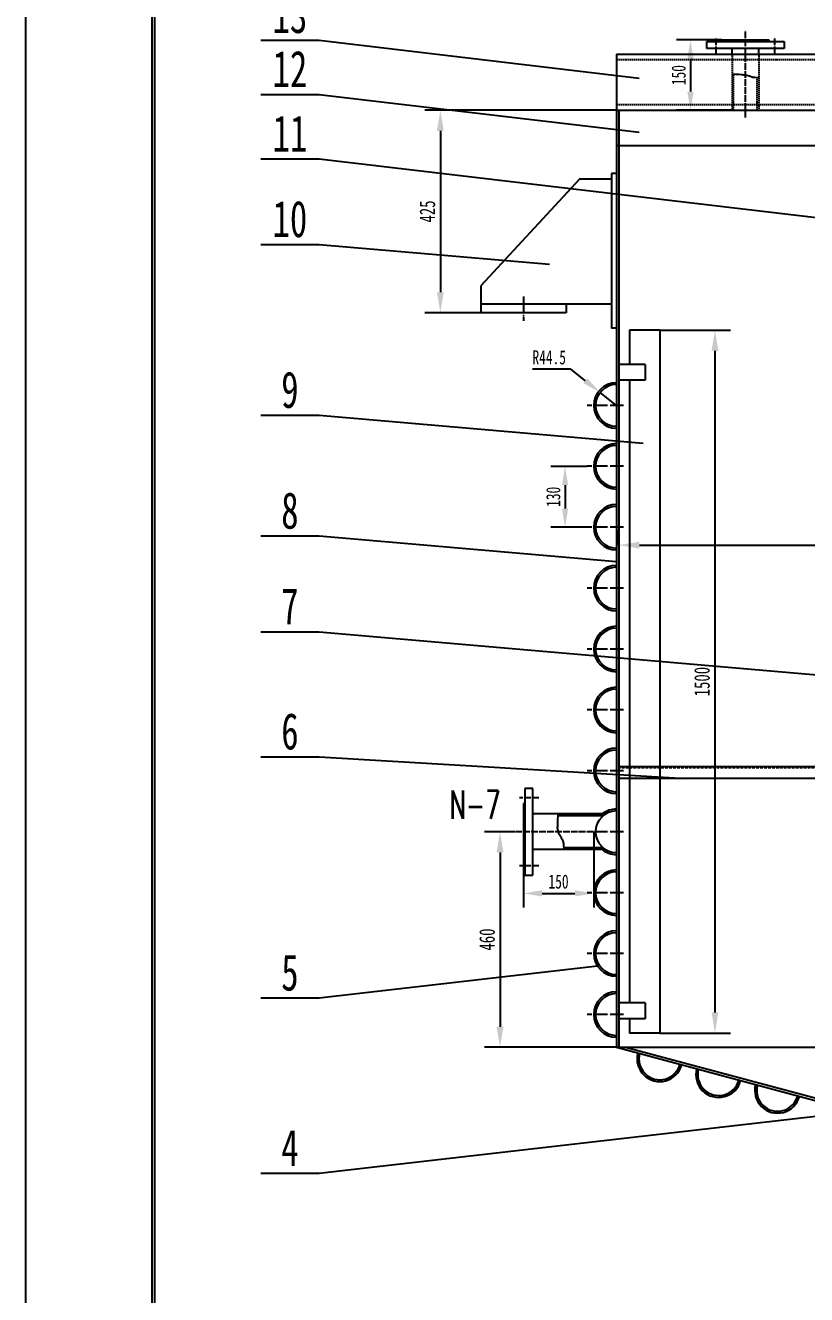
# Model space of a CAD drawing. Extents: x 199007 to 205541, y -67449 to -58198.
# Drawn here: x 199007 to 200673, y -62550 to -59841 of the extents above; entities that cross this region are included whole.
import ezdxf
from ezdxf.enums import TextEntityAlignment as Align

# ---------------------------------------------------------------- set-up
doc = ezdxf.new("R2010")
doc.units = 0
doc.header["$LTSCALE"] = 45
doc.header["$MEASUREMENT"] = 0
for name, pattern in [('CENTER1', [0.75, 0.625, -0.0625, 0, -0.0625]), ('CENTER3', [0.375, 0.3125, -0.03125, 0, -0.03125]), ('HIDDEN2', [0.1875, 0.125, -0.0625]), ('HIDDEN3', [0.09375, 0.0625, -0.03125])]:
    doc.linetypes.add(name, pattern=pattern)
doc.layers.get('DEFPOINTS').update_dxf_attribs({"linetype": 'CONTINUOUS', "lineweight": 9})
for name, color, linetype in [('_TITLE', 4, 'CONTINUOUS'), ('A', 2, 'CONTINUOUS'), ('B', 7, 'CONTINUOUS'), ('C1', 1, 'CENTER1'), ('C3', 1, 'CENTER3'), ('E2', 3, 'HIDDEN2'), ('E3', 3, 'HIDDEN3')]:
    doc.layers.add(name, color=color, linetype=linetype)
doc.styles.add('HZ', font='txt', dxfattribs={"bigfont": 'hztxt'})
doc.styles.get("Standard").update_dxf_attribs({"font": 'SimSun.ttf', "width": 0.7})
doc.dimstyles.new('STANDARD_WS$0', dxfattribs={"dimtxt": 2.5, "dimasz": 2.5, "dimexe": 1.25, "dimexo": 0.625, "dimtad": 1, "dimdec": 4, "dimdsep": 46, "dimtxsty": 'Standard', "dimcen": 2.5, "dimadec": 0, "dimazin": 0, "dimtfac": 1, "dimtdec": 4, "dimtmove": 0, "dimatfit": 0, "dimfxl": 0, "dimtolj": 1, "dimtzin": 0, "dimarcsym": 0})
doc.dimstyles.new('STANDARD_WS$4', dxfattribs={"dimtxt": 2.5, "dimasz": 2.5, "dimexe": 1.25, "dimexo": 0.625, "dimtad": 1, "dimtoh": 1, "dimdec": 4, "dimdsep": 46, "dimtxsty": 'Standard', "dimcen": 2.5, "dimadec": 0, "dimazin": 0, "dimtfac": 1, "dimtdec": 4, "dimtmove": 0, "dimatfit": 0, "dimfxl": 0, "dimtolj": 1, "dimtzin": 0, "dimarcsym": 0})

# ---------------------------------------------------------------- blocks, each defined once
blk = doc.blocks.new('*D5')
at = {"layer": 'B', "color": 0, "lineweight": -2}
for p, q in [((200272.8, -60950.7), (200272.8, -60917.7)), ((202072.8, -60950.7), (202072.8, -60917.7)), ((200316.8, -60950.7), (202028.8, -60950.7))]:
    blk.add_line(p, q, dxfattribs=at)
at = {"layer": 'B', "color": 0, "lineweight": 13}
for points in [[(200316.8, -60943.4), (200316.8, -60958), (200272.8, -60950.7)], [(202028.8, -60943.4), (202028.8, -60958), (202072.8, -60950.7)]]:
    blk.add_solid(points, dxfattribs=at)
at = {"layer": 'DEFPOINTS', "color": 0, "lineweight": 13}
for p in [(200272.8, -60950.7), (202072.8, -60950.7), (202072.8, -60950.7)]:
    blk.add_point(p, dxfattribs=at)
at = {"layer": 'B', "color": 0, "insert": (201395.8, -60923.2), "char_height": 33, "attachment_point": 5}
blk.add_mtext('\\A1;%%c1800', dxfattribs=at)
blk = doc.blocks.new('*D12')
at = {"layer": 'B', "color": 0, "lineweight": -2}
for p, q in [((200492.8, -59872.5), (200395.6, -59872.5)), ((200425.6, -59912.5), (200425.6, -59982.5)), ((200514.3, -60022.5), (200395.6, -60022.5))]:
    blk.add_line(p, q, dxfattribs=at)
at = {"layer": 'B', "color": 0, "lineweight": 13}
for points in [[(200418.9, -59912.5), (200432.3, -59912.5), (200425.6, -59872.5)], [(200418.9, -59982.5), (200432.3, -59982.5), (200425.6, -60022.5)]]:
    blk.add_solid(points, dxfattribs=at)
at = {"layer": 'DEFPOINTS', "color": 0, "lineweight": 13}
for p in [(200492.8, -59872.5), (200425.6, -60022.5), (200514.3, -60022.5)]:
    blk.add_point(p, dxfattribs=at)
at = {"layer": 'B', "color": 0, "insert": (200400.6, -59947.5), "char_height": 30, "attachment_point": 5, "rotation": 90}
blk.add_mtext('\\A1;150', dxfattribs=at)
blk = doc.blocks.new('*D21')
at = {"layer": 'B', "color": 0, "lineweight": -2}
for p, q in [((200205.4, -60782.5), (200128.2, -60782.5)), ((200158.2, -60822.5), (200158.2, -60872.5)), ((200205.4, -60912.5), (200128.2, -60912.5))]:
    blk.add_line(p, q, dxfattribs=at)
at = {"layer": 'B', "color": 0, "lineweight": 13}
for points in [[(200151.6, -60822.5), (200164.9, -60822.5), (200158.2, -60782.5)], [(200151.6, -60872.5), (200164.9, -60872.5), (200158.2, -60912.5)]]:
    blk.add_solid(points, dxfattribs=at)
at = {"layer": 'DEFPOINTS', "color": 0, "lineweight": 13}
for p in [(200205.4, -60782.5), (200158.2, -60912.5), (200205.4, -60912.5)]:
    blk.add_point(p, dxfattribs=at)
at = {"layer": 'B', "color": 0, "insert": (200133.2, -60847.5), "char_height": 30, "attachment_point": 5, "rotation": 90}
blk.add_mtext('\\A1;130', dxfattribs=at)
blk = doc.blocks.new('*D22')
at = {"layer": 'B', "color": 0, "lineweight": -2}
for p, q in [((200170.3, -60575), (200088.6, -60575)), ((200201.6, -60599.9), (200170.3, -60575)), ((200267.8, -60652.5), (200232.9, -60624.8))]:
    blk.add_line(p, q, dxfattribs=at)
at = {"layer": 'B', "color": 0, "lineweight": 13}
blk.add_solid([(200205.8, -60594.7), (200197.5, -60605.1), (200232.9, -60624.8)], dxfattribs=at)
at = {"layer": 'DEFPOINTS', "color": 0, "lineweight": 13}
for p in [(200232.9, -60624.8), (200267.8, -60652.5)]:
    blk.add_point(p, dxfattribs=at)
at = {"layer": 'B', "color": 0, "insert": (200124.4, -60550), "char_height": 30, "attachment_point": 5}
blk.add_mtext('\\A1;R44.5', dxfattribs=at)
blk = doc.blocks.new('*D24')
at = {"layer": 'B', "color": 0, "lineweight": -2}
for p, q in [((200219.3, -61562.5), (200219.3, -61724)), ((200069.3, -61622.5), (200069.3, -61724)), ((200109.3, -61694), (200179.3, -61694))]:
    blk.add_line(p, q, dxfattribs=at)
at = {"layer": 'B', "color": 0, "lineweight": 13}
for points in [[(200109.3, -61687.3), (200109.3, -61700.7), (200069.3, -61694)], [(200179.3, -61687.3), (200179.3, -61700.7), (200219.3, -61694)]]:
    blk.add_solid(points, dxfattribs=at)
at = {"layer": 'DEFPOINTS', "color": 0, "lineweight": 13}
for p in [(200219.3, -61562.5), (200069.3, -61622.5), (200219.3, -61694)]:
    blk.add_point(p, dxfattribs=at)
at = {"layer": 'B', "color": 0, "insert": (200144.3, -61669), "char_height": 30, "attachment_point": 5}
blk.add_mtext('\\A1;150', dxfattribs=at)
blk = doc.blocks.new('A$C5C2A1F09')
at = {"layer": 'A'}
for p, q in [((214.6, 253.8), (214.6, 0)), ((222.6, 253.8), (214.6, 253.8)), ((161.8, 244.4), (0, 69)), ((214.6, 244.4), (161.8, 244.4)), ((0, 69), (0, 25)), ((214.6, 39), (0, 39)), ((140, 25), (0, 25)), ((140, 39), (140, 25)), ((222.6, 0), (214.6, 0))]:
    blk.add_line(p, q, dxfattribs=at)
at = {"layer": 'C1'}
blk.add_line((70, 51.7), (70, 12), dxfattribs=at)
at = {"layer": 'DEFPOINTS', "color": 0, "linetype": 'ByBlock'}
blk.add_point((70, 12), dxfattribs=at)
blk.add_point((70, 12), dxfattribs=at)
blk.add_point((70, 12), dxfattribs=at)
blk = doc.blocks.new('*D27')
at = {"layer": 'B', "color": 0, "lineweight": -2}
for p, q in [((200267.8, -60022.5), (199859.2, -60022.5)), ((199892.2, -60066.5), (199892.2, -60410.8)), ((199978.3, -60454.8), (199859.2, -60454.8))]:
    blk.add_line(p, q, dxfattribs=at)
at = {"layer": 'B', "color": 0, "lineweight": 13}
for points in [[(199884.9, -60066.5), (199899.5, -60066.5), (199892.2, -60022.5)], [(199884.9, -60410.8), (199899.5, -60410.8), (199892.2, -60454.8)]]:
    blk.add_solid(points, dxfattribs=at)
at = {"layer": 'DEFPOINTS', "color": 0, "lineweight": 13}
for p in [(200267.8, -60022.5), (199892.2, -60454.8), (199978.3, -60454.8)]:
    blk.add_point(p, dxfattribs=at)
at = {"layer": 'B', "color": 0, "insert": (199864.7, -60238.6), "char_height": 33, "attachment_point": 5, "rotation": 90}
blk.add_mtext('\\A1;425', dxfattribs=at)
blk = doc.blocks.new('*D28')
at = {"layer": 'B', "color": 0, "lineweight": -2}
for p, q in [((200360.5, -60492), (200510.9, -60492)), ((200477.9, -60536), (200477.9, -61948)), ((200360.5, -61992), (200510.9, -61992))]:
    blk.add_line(p, q, dxfattribs=at)
at = {"layer": 'B', "color": 0, "lineweight": 13}
for points in [[(200470.6, -60536), (200485.3, -60536), (200477.9, -60492)], [(200470.6, -61948), (200485.3, -61948), (200477.9, -61992)]]:
    blk.add_solid(points, dxfattribs=at)
at = {"layer": 'DEFPOINTS', "color": 0, "lineweight": 13}
for p in [(200360.5, -60492), (200360.5, -61992), (200477.9, -61992)]:
    blk.add_point(p, dxfattribs=at)
at = {"layer": 'B', "color": 0, "insert": (200450.4, -61242), "char_height": 33, "attachment_point": 5, "rotation": 90}
blk.add_mtext('\\A1;1500', dxfattribs=at)
blk = doc.blocks.new('*D35')
at = {"layer": 'B', "color": 0, "lineweight": -2}
for p, q in [((200050, -61562.5), (199986.5, -61562.5)), ((200019.5, -61606.5), (200019.5, -61978.5)), ((200267.8, -62022.5), (199986.5, -62022.5))]:
    blk.add_line(p, q, dxfattribs=at)
at = {"layer": 'B', "color": 0, "lineweight": 13}
for points in [[(200012.2, -61606.5), (200026.8, -61606.5), (200019.5, -61562.5)], [(200012.2, -61978.5), (200026.8, -61978.5), (200019.5, -62022.5)]]:
    blk.add_solid(points, dxfattribs=at)
at = {"layer": 'DEFPOINTS', "color": 0, "lineweight": 13}
for p in [(200050, -61562.5), (200019.5, -62022.5), (200267.8, -62022.5)]:
    blk.add_point(p, dxfattribs=at)
at = {"layer": 'B', "color": 0, "insert": (199992, -61792.5), "char_height": 33, "attachment_point": 5, "rotation": 90}
blk.add_mtext('\\A1;460', dxfattribs=at)

msp = doc.modelspace()

# ---------------------------------------------------------------- linework, layer by layer
at = {"layer": '_TITLE', "color": 4}
msp.add_lwpolyline([(199007.25025, -67449.14402), (205541.25025, -67449.14402), (205541.25025, -58198.14402), (199007.25025, -58198.14402)], close=True, dxfattribs=at)
at = {"layer": '_TITLE', "color": 5}
for points in [[(199276.75025, -67344.64402), (205436.75025, -67344.64402), (205436.75025, -58302.64402), (199276.75025, -58302.64402)], [(199282.25025, -67339.14402), (205431.25025, -67339.14402), (205431.25025, -58308.14402), (199282.25025, -58308.14402)]]:
    msp.add_lwpolyline(points, close=True, dxfattribs=at)
at = {"layer": 'A'}
for p, q in [((200460.26674, -59890.46987), (200460.26674, -59875.46987)), ((200460.26674, -59875.46987), (200625.26674, -59875.46987)), ((200625.26674, -59890.46987), (200460.26674, -59890.46987)), ((200492.76674, -59875.46987), (200492.76674, -59872.46987)), ((200492.76674, -59872.46987), (200592.76674, -59872.46987)), ((200514.26674, -59902.46987), (200514.26674, -59890.46987)), ((200571.26674, -59902.46987), (200571.26674, -59890.46987)), ((200592.76674, -59872.46987), (200592.76674, -59875.46987)), ((200625.26674, -59875.46987), (200625.26674, -59890.46987)), ((200267.76674, -59902.46987), (200267.76674, -62022.46987)), ((200267.76674, -59902.46987), (202077.76674, -59902.46987)), ((200267.76674, -60022.46987), (202077.76674, -60022.46987)), ((200272.76674, -60022.46987), (200272.76674, -62022.46987)), ((200267.76674, -60097.46987), (200932.43702, -60097.46987)), ((200295.48266, -60491.99935), (200295.48266, -60564.82356)), ((200360.48266, -60491.99935), (200295.48266, -60491.99935)), ((200360.48266, -60491.99935), (200360.48266, -61991.99935)), ((200329.02166, -60564.82356), (200272.76674, -60564.82356)), ((200329.02166, -60564.82356), (200329.02166, -60598.93009)), ((200329.02166, -60598.93009), (200272.76674, -60598.93009)), ((200295.48266, -60598.93009), (200295.48266, -61927.47568)), ((201128.46067, -61423.63911), (200272.76674, -61423.63911)), ((201128.46067, -61448.62542), (200272.76674, -61448.62542)), ((200072.26674, -61469.96987), (200072.26674, -61654.96987)), ((200089.26674, -61469.96987), (200072.26674, -61469.96987)), ((200089.26674, -61654.96987), (200089.26674, -61469.96987)), ((200069.26674, -61502.46987), (200069.26674, -61622.46987)), ((200072.26674, -61502.46987), (200069.26674, -61502.46987)), ((200244.60967, -61524.46987), (200089.26674, -61524.46987)), ((200239.05699, -61528.46987), (200142.79758, -61528.46987)), ((200244.60967, -61600.46987), (200089.26674, -61600.46987)), ((200239.05699, -61596.46987), (200155.76322, -61596.46987)), ((200069.26674, -61622.46987), (200072.26674, -61622.46987)), ((200072.26674, -61654.96987), (200089.26674, -61654.96987)), ((200329.02166, -61927.47568), (200272.76674, -61927.47568)), ((200329.02166, -61927.47568), (200329.02166, -61961.5822)), ((200329.02166, -61961.5822), (200272.76674, -61961.5822)), ((200295.48266, -61961.5822), (200295.48266, -61991.99935)), ((200360.48266, -61991.99935), (200295.48266, -61991.99935)), ((200267.76674, -62022.46987), (201137.76674, -62022.46987)), ((200267.76674, -62022.46987), (201144.26674, -62257.32734)), ((200287.08526, -62022.46987), (201144.26674, -62252.15096))]:
    msp.add_line(p, q, dxfattribs=at)
for centre, radius, start, end in [((200267.76674, -60652.46987), 48.5, 90, 270), ((200267.76674, -60652.46987), 44.5, 90, 270), ((200267.76674, -60782.46987), 48.5, 90, 270), ((200267.76674, -60782.46987), 44.5, 90, 270), ((200267.76674, -60912.46987), 48.5, 90, 270), ((200267.76674, -60912.46987), 44.5, 90, 270), ((200267.76674, -61042.46987), 48.5, 90, 270), ((200267.76674, -61042.46987), 44.5, 90, 270), ((200267.76674, -61172.46987), 48.5, 90, 270), ((200267.76674, -61172.46987), 44.5, 90, 270), ((200267.76674, -61302.46987), 48.5, 90, 270), ((200267.76674, -61302.46987), 44.5, 90, 270), ((200267.76674, -61432.46987), 48.5, 90, 270), ((200267.76674, -61432.46987), 44.5, 90, 270), ((200267.76674, -61562.46987), 44.5, 90, 270), ((200267.76674, -61562.46987), 48.5, 90, 128.41736606), ((200267.76674, -61562.46987), 48.5, 231.58263394, 270), ((200267.76674, -61692.46987), 48.5, 90, 270), ((200267.76674, -61692.46987), 44.5, 90, 270), ((200267.76674, -61822.46987), 48.5, 90, 270), ((200267.76674, -61822.46987), 44.5, 90, 270), ((200267.76674, -61952.46987), 48.5, 90, 270), ((200267.76674, -61952.46987), 44.5, 90, 270), ((200360.21896, -62047.24237), 48.5, 165, 345), ((200360.21896, -62047.24237), 44.5, 165, 345), ((200485.78932, -62080.88885), 48.5, 165, 345), ((200485.78932, -62080.88885), 44.5, 165, 345), ((200611.35968, -62114.53532), 48.5, 165, 345), ((200611.35968, -62114.53532), 44.5, 165, 345)]:
    msp.add_arc(centre, radius, start, end, dxfattribs=at)
at = {"layer": 'B'}
for p, q in [((199509.16836, -59873.12559), (199633.58436, -59873.12559)), ((199633.58436, -59873.12559), (200316.43005, -59953.65714)), ((200514.26674, -59946.28618), (200515.34114, -59946.28618)), ((200515.34114, -59946.28618), (200516.96347, -59945.47583)), ((200516.96347, -59945.47583), (200529.13093, -59945.47583)), ((200529.13093, -59945.47583), (200533.99792, -59946.28618)), ((200533.99792, -59946.28618), (200537.24258, -59946.28618)), ((200537.24258, -59946.28618), (200538.05374, -59947.09654)), ((200538.05374, -59947.09654), (200542.92073, -59947.09654)), ((200542.92073, -59947.09654), (200543.73189, -59947.90689)), ((200543.73189, -59947.90689), (200546.16538, -59947.90689)), ((200546.16538, -59947.90689), (200551.03238, -59948.71724)), ((200551.03238, -59948.71724), (200551.84354, -59948.71724)), ((200551.84354, -59948.71724), (200552.6547, -59949.52759)), ((200552.6547, -59949.52759), (200553.46586, -59949.52759)), ((200553.46586, -59949.52759), (200554.27703, -59950.33794)), ((200554.27703, -59950.33794), (200555.89936, -59950.33794)), ((200555.89936, -59950.33794), (200556.71052, -59951.1483)), ((200556.71052, -59951.1483), (200557.52168, -59951.1483)), ((200557.52168, -59951.1483), (200558.33285, -59951.95865)), ((200558.33285, -59951.95865), (200563.19984, -59951.95865)), ((200563.19984, -59951.95865), (200569.68915, -59952.769)), ((200569.68915, -59952.769), (200571.26674, -59952.769)), ((199509.16836, -59988.70121), (199633.58436, -59988.70121)), ((199633.58436, -59988.70121), (200316.43005, -60069.23275)), ((199509.16836, -60126.5029), (199633.58436, -60126.5029)), ((199633.58436, -60126.5029), (201082.76674, -60297.41253)), ((199509.16836, -60308.75674), (199633.58436, -60308.75674)), ((199633.58436, -60308.75674), (200125.33371, -60351.23534)), ((199509.16836, -60673.26442), (199633.58436, -60673.26442)), ((199633.58436, -60673.26442), (200324.69318, -60732.96422)), ((199509.16836, -60931.08694), (199633.58436, -60931.08694)), ((199633.58436, -60931.08694), (200267.76674, -60985.86928)), ((199509.16836, -61135.56687), (199633.58436, -61135.56687)), ((199633.58436, -61135.56687), (200792.76674, -61235.70009)), ((199509.16836, -61402.27981), (199633.58436, -61402.27981)), ((199633.58436, -61402.27981), (200415.59468, -61448.62542)), ((200142.79758, -61529.56751), (200141.98723, -61534.4345)), ((200141.98723, -61534.4345), (200141.98723, -61551.46895)), ((200142.79758, -61524.46987), (200142.79758, -61529.56751)), ((200141.98723, -61551.46895), (200141.17688, -61553.09128)), ((200141.17688, -61553.09128), (200141.17688, -61554.71361)), ((200141.17688, -61554.71361), (200141.98723, -61556.33594)), ((200141.98723, -61556.33594), (200141.98723, -61557.95826)), ((200141.98723, -61557.95826), (200142.79758, -61559.5806)), ((200142.79758, -61559.5806), (200142.79758, -61561.20292)), ((200142.79758, -61561.20292), (200143.60794, -61562.01408)), ((200143.60794, -61562.01408), (200143.60794, -61563.63642)), ((200143.60794, -61563.63642), (200144.41829, -61564.44758)), ((200144.41829, -61564.44758), (200144.41829, -61566.06991)), ((200144.41829, -61566.06991), (200145.22864, -61567.69224)), ((200145.22864, -61567.69224), (200146.84934, -61569.31456)), ((200146.84934, -61569.31456), (200146.84934, -61570.12573)), ((200146.84934, -61570.12573), (200147.6597, -61571.74806)), ((200147.6597, -61571.74806), (200148.47005, -61572.55922)), ((200148.47005, -61572.55922), (200149.2804, -61573.37039)), ((200149.2804, -61573.37039), (200150.09075, -61574.99272)), ((200150.09075, -61574.99272), (200150.09075, -61575.80388)), ((200150.09075, -61575.80388), (200150.90111, -61577.42621)), ((200150.90111, -61577.42621), (200151.71146, -61579.04854)), ((200151.71146, -61579.04854), (200152.52181, -61580.67087)), ((200152.52181, -61580.67087), (200153.33217, -61581.48203)), ((200153.33217, -61581.48203), (200153.33217, -61582.2932)), ((200153.33217, -61582.2932), (200154.14251, -61583.91553)), ((200154.14251, -61583.91553), (200154.14251, -61585.53785)), ((200154.14251, -61585.53785), (200154.95287, -61587.16019)), ((200154.95287, -61587.16019), (200154.95287, -61593.6495)), ((200154.95287, -61593.6495), (200155.76322, -61595.27183)), ((200155.76322, -61595.27183), (200155.76322, -61600.46987)), ((199633.58436, -61916.98901), (200227.06499, -61848.84443)), ((199509.16836, -61916.98901), (199633.58436, -61916.98901)), ((199633.58436, -62291.32297), (200779.91374, -62159.69925)), ((199509.16836, -62291.32297), (199633.58436, -62291.32297))]:
    msp.add_line(p, q, dxfattribs=at)
at = {"layer": 'C1'}
for p, q in [((200282.7749, -60652.46987), (200205.42511, -60652.46987)), ((200282.7749, -60782.46987), (200205.42511, -60782.46987)), ((200282.7749, -60912.46987), (200205.42511, -60912.46987)), ((200282.7749, -61042.46987), (200205.42511, -61042.46987)), ((200282.7749, -61172.46987), (200205.42511, -61172.46987)), ((200282.7749, -61302.46987), (200205.42511, -61302.46987)), ((200282.7749, -61432.46987), (200205.42511, -61432.46987)), ((200282.7749, -61562.46987), (200205.42511, -61562.46987)), ((200282.7749, -61692.46987), (200205.42511, -61692.46987)), ((200282.7749, -61822.46987), (200205.42511, -61822.46987)), ((200282.7749, -61952.46987), (200205.42511, -61952.46987))]:
    msp.add_line(p, q, dxfattribs=at)
at = {"layer": 'C3'}
for p, q in [((200480.26674, -59900.65689), (200480.26674, -59867.07961)), ((200542.76674, -60038.17154), (200542.76674, -59851.3091)), ((200605.26674, -59900.65689), (200605.26674, -59867.07961)), ((200102.14889, -61489.96987), (200061.18135, -61489.96987)), ((200235.97915, -61562.46987), (200050.01508, -61562.46987)), ((200102.14889, -61634.96987), (200061.18135, -61634.96987))]:
    msp.add_line(p, q, dxfattribs=at)
at = {"layer": 'E2'}
msp.add_line((201128.46067, -61426.24998), (200272.76674, -61426.24998), dxfattribs=at)
at = {"layer": 'E3'}
for p, q in [((200267.76674, -59914.46987), (202077.76674, -59914.46987)), ((200514.26674, -59902.46987), (200514.26674, -60022.46987)), ((200571.26674, -59902.46987), (200571.26674, -60022.46987)), ((200517.76674, -60022.46987), (200517.76674, -59945.47583)), ((200567.76674, -60022.46987), (200567.76674, -59952.52894)), ((200267.76674, -60010.46987), (200514.26674, -60010.46987)), ((200514.26674, -60010.46987), (202077.76674, -60010.46987))]:
    msp.add_line(p, q, dxfattribs=at)

# ---------------------------------------------------------------- block references
at = {"layer": 'A', "xscale": 1.299999999988358, "yscale": 1.30000000000291, "zscale": 1.3}
msp.add_blockref('A$C5C2A1F09', (199978.33817, -60487.26298), dxfattribs=at)

# ---------------------------------------------------------------- texts
at = {"layer": 'A', "width": 0.7}
for s, p in [('13', (199571.37636, -59857.57359)), ('12', (199571.37636, -59973.14921)), ('11', (199571.37636, -60110.9509)), ('10', (199571.37636, -60293.20474)), ('9', (199571.37636, -60657.71242)), ('8', (199571.37636, -60915.53494)), ('7', (199571.37636, -61120.01487)), ('6', (199571.37636, -61386.72781)), ('5', (199571.37636, -61901.43701)), ('4', (199571.37636, -62275.77097))]:
    msp.add_text(s, height=77.76, dxfattribs=at).set_placement(p, align=Align.CENTER)
at = {"layer": 'B', "style": 'HZ', "width": 0.618}
msp.add_text('N-7', height=60.382462, dxfattribs=at).set_placement((199965.75394, -61534.89552), align=Align.CENTER)

# ---------------------------------------------------------------- dimensions: what is measured, and where the dimension line sits
at = {"layer": 'B'}
for base, p1, p2, override, picture, middle in [((200425.58768, -60022.46987), (200492.76674, -59872.46987), (200514.26674, -60022.46987), {"dimtxt": 30, "dimasz": 40, "dimexe": 30, "dimexo": 0, "dimgap": 10, "dimcen": 25}, '*D12', (200400.58768, -59947.46987)), ((200477.92491, -61991.99935), (200360.48266, -60491.99935), (200360.48266, -61991.99935), {"dimtxt": 33, "dimasz": 44, "dimexe": 33, "dimexo": 0, "dimgap": 11, "dimcen": 27.5}, '*D28', (200450.42491, -61241.99935)), ((200158.2169, -60912.46987), (200205.42511, -60782.46987), (200205.42511, -60912.46987), {"dimtxt": 30, "dimasz": 40, "dimexe": 30, "dimexo": 0, "dimgap": 10, "dimcen": 25}, '*D21', (200133.2169, -60847.46987)), ((200019.48797, -62022.46987), (200050.01508, -61562.46987), (200267.76674, -62022.46987), {"dimtxt": 33, "dimasz": 44, "dimexe": 33, "dimexo": 0, "dimgap": 11, "dimcen": 27.5}, '*D35', (199991.98797, -61792.46987))]:
    dim = msp.add_linear_dim(base=base, p1=p1, p2=p2, angle=90, dimstyle='STANDARD_WS$0', override=override, dxfattribs=at)
    dim.commit()
    dim.dimension.update_dxf_attribs({"geometry": picture, "text_midpoint": middle})
dim = msp.add_linear_dim(base=(199892.18871, -60454.76298), p1=(200267.76674, -60022.46987), p2=(199978.33817, -60454.76298), angle=90, text='425', dimstyle='STANDARD_WS$0', override={"dimtxt": 33, "dimasz": 44, "dimexe": 33, "dimexo": 0, "dimgap": 11, "dimcen": 27.5}, dxfattribs=at)
dim.commit()
dim.dimension.update_dxf_attribs({"geometry": '*D27', "text_midpoint": (199864.68871, -60238.61643)})
dim = msp.add_radius_dim(center=(200267.76674, -60652.46987), mpoint=(200232.93295, -60624.77769), dimstyle='STANDARD_WS$4', override={"dimtxt": 30, "dimasz": 40, "dimexe": 30, "dimexo": 0, "dimgap": 10, "dimcen": 25}, dxfattribs=at)
dim.commit()
dim.dimension.update_dxf_attribs({"geometry": '*D22', "text_midpoint": (200124.4354, -60549.99399)})
dim = msp.add_linear_dim(base=(202072.76674, -60950.68892), p1=(200272.76674, -60950.68892), p2=(202072.76674, -60950.68892), text='%%c<>', dimstyle='STANDARD_WS$0', override={"dimtxt": 33, "dimasz": 44, "dimexe": 33, "dimexo": 0, "dimgap": 11, "dimcen": 27.5}, dxfattribs=at)
dim.commit()
dim.dimension.update_dxf_attribs({"geometry": '*D5', "text_midpoint": (201395.8095, -60950.68892), "dimtype": 160})
dim = msp.add_linear_dim(base=(200219.26674, -61694.0148), p1=(200069.26674, -61622.46987), p2=(200219.26674, -61562.46987), dimstyle='STANDARD_WS$0', override={"dimtxt": 30, "dimasz": 40, "dimexe": 30, "dimexo": 0, "dimgap": 10, "dimcen": 25}, dxfattribs=at)
dim.commit()
dim.dimension.update_dxf_attribs({"geometry": '*D24', "text_midpoint": (200144.26674, -61669.0148)})

doc.saveas('drawing.dxf')
